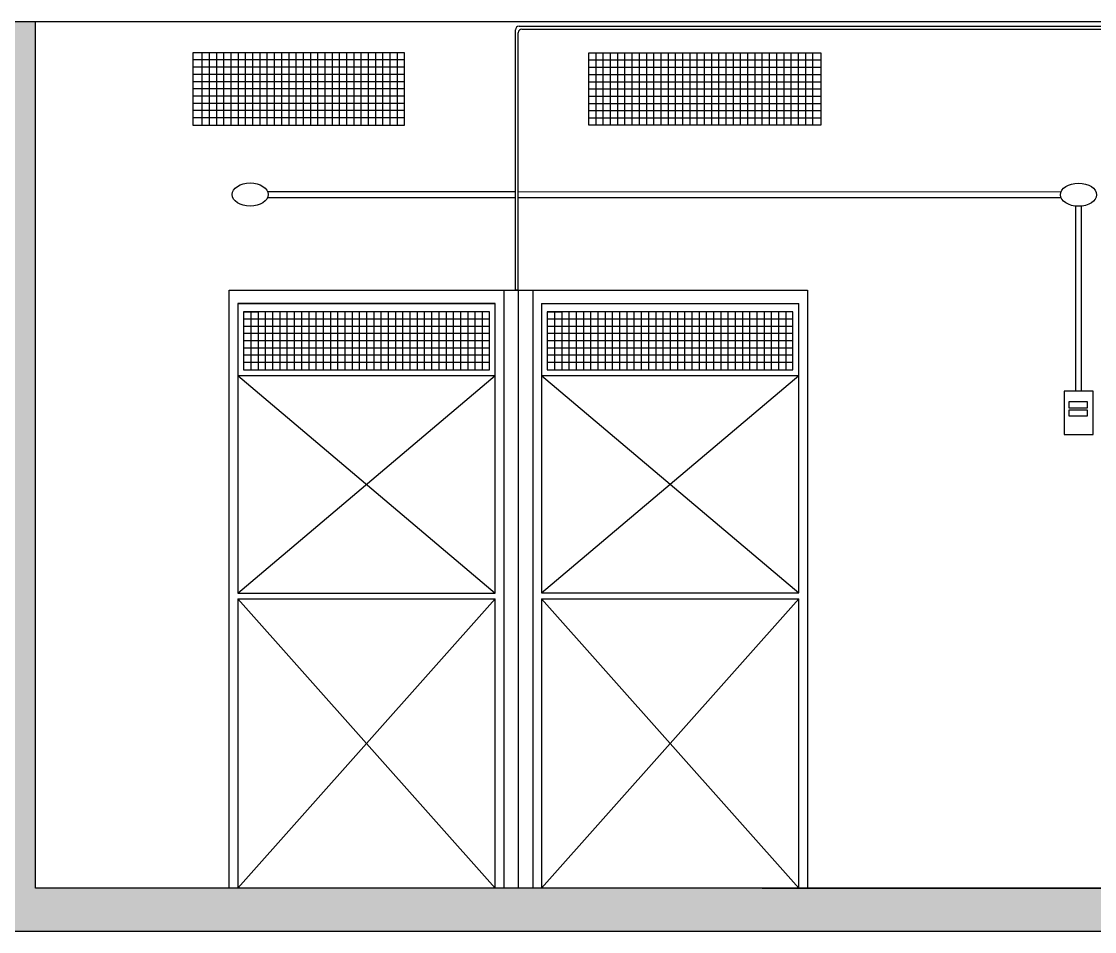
# Model space of a CAD drawing. Extents: x 2368 to 5238, y 905 to 1916.
# Drawn here: x 2549.314 to 2553.014, y 952.081 to 955.22 of the extents above; entities that cross this region are included whole.
import ezdxf

# ---------------------------------------------------------------- set-up
doc = ezdxf.new("R2010")
doc.units = 0
doc.header["$LTSCALE"] = 10
doc.layers.get('0').update_dxf_attribs({"linetype": 'CONTINUOUS'})

msp = doc.modelspace()

# ---------------------------------------------------------------- hatches: boundary and pattern name
h = msp.add_hatch()
h.set_pattern_fill('AR-CONC', color=256, scale=0.000996678)
h.set_pattern_definition([(50, (2539.41406, 952.42265), (0.1815794, -0.0158861), [0.0189867, -0.2088538]), (355, (2539.41406, 952.42265), (-0.0351263, 0.190422), [0.0151894, -0.1670836]), (100.4514, (2539.42919, 952.42133), (0.146453, 0.174536), [0.0161362, -0.1774986]), (46.1842, (2539.41406, 952.47329), (0.2701784, -0.0419027), [0.02848, -0.3132807]), (96.6356, (2539.43657, 952.4698), (0.2366154, 0.246604), [0.0242043, -0.266248]), (351.1842, (2539.41406, 952.47329), (0.2366154, 0.246604), [0.022784, -0.2506243]), (21, (2539.43937, 952.46063), (0.1511107, -0.1019254), [0.0189867, -0.2088538]), (326, (2539.43937, 952.46063), (0.0615967, 0.183576), [0.0151894, -0.167083]), (71.4514, (2539.45196, 952.45213), (0.2127074, 0.0816506), [0.0161362, -0.1774983]), (37.5, (2539.414055, 952.422654), (0.00307834, 0.08427413), [0, -0.1650578, 0, -0.1696146, 0, -0.16771595]), (7.5, (2539.414055, 952.42265), (0.06659767, 0.09984775), [0, -0.09670565, 0, -0.16126047, 0, -0.0639219]), (327.5, (2539.3576, 952.422654), (0.13514013, -0.0057097), [0, -0.063289, 0, -0.1974618, 0, -0.2620166]), (317.5, (2539.33229, 952.42265), (0.1476371, 0.025342), [0, -0.0822757, 0, -0.1311349, 0, -0.1860698])])
h.paths.add_polyline_path([(2553.114, 952.2301), (2550.9474, 952.2301), (2550.9474, 952.2299), (2550.9473, 952.2301), (2550.0605, 952.2301), (2550.0604, 952.2299), (2550.0604, 952.2301), (2549.3627, 952.2301), (2549.3627, 955.2201), (2549.2132, 955.2201), (2549.2113, 952.0805), (2553.114, 952.0805)])

# ---------------------------------------------------------------- linework, layer by layer
for p, q in [((2549.2132, 955.2201), (2556.6683, 955.2201)), ((2549.3627, 952.2301), (2549.3627, 955.2201)), ((2551.0172, 954.2932), (2551.0172, 955.1911)), ((2551.0272, 954.2932), (2551.0272, 955.1811)), ((2551.0298, 955.2037), (2556.5188, 955.2037)), ((2551.0398, 955.1937), (2556.5188, 955.1937)), ((2550.6355, 955.112), (2549.9053, 955.112)), ((2549.9053, 955.112), (2549.9053, 954.8628)), ((2549.9378, 954.8628), (2549.9378, 955.112)), ((2549.9627, 954.8628), (2549.9627, 955.112)), ((2549.9876, 954.8628), (2549.9876, 955.112)), ((2550.0125, 954.8628), (2550.0125, 955.112)), ((2550.0375, 954.8628), (2550.0375, 955.112)), ((2550.0624, 954.8628), (2550.0624, 955.112)), ((2550.0873, 954.8628), (2550.0873, 955.112)), ((2550.1122, 954.8628), (2550.1122, 955.112)), ((2550.1371, 954.8628), (2550.1371, 955.112)), ((2550.162, 954.8628), (2550.162, 955.112)), ((2550.187, 954.8628), (2550.187, 955.112)), ((2550.2119, 954.8628), (2550.2119, 955.112)), ((2550.2368, 954.8628), (2550.2368, 955.112)), ((2550.2617, 954.8628), (2550.2617, 955.112)), ((2550.2866, 954.8628), (2550.2866, 955.112)), ((2550.3115, 954.8628), (2550.3115, 955.112)), ((2550.3365, 954.8628), (2550.3365, 955.112)), ((2550.3614, 954.8628), (2550.3614, 955.112)), ((2550.3863, 954.8628), (2550.3863, 955.112)), ((2550.4112, 954.8628), (2550.4112, 955.112)), ((2550.4361, 954.8628), (2550.4361, 955.112)), ((2550.461, 954.8628), (2550.461, 955.112)), ((2550.486, 954.8628), (2550.486, 955.112)), ((2550.5109, 954.8628), (2550.5109, 955.112)), ((2550.5358, 954.8628), (2550.5358, 955.112)), ((2550.5607, 954.8628), (2550.5607, 955.112)), ((2550.5856, 954.8628), (2550.5856, 955.112)), ((2550.6105, 954.8628), (2550.6105, 955.112)), ((2550.6355, 954.8628), (2550.6355, 955.112)), ((2550.6355, 954.8628), (2550.6355, 955.112)), ((2550.6355, 954.8628), (2550.6355, 955.112)), ((2551.2705, 955.112), (2552.0707, 955.112)), ((2551.2705, 954.8628), (2551.2705, 955.112)), ((2551.2954, 954.8628), (2551.2954, 955.112)), ((2551.3204, 954.8628), (2551.3204, 955.112)), ((2551.3453, 954.8628), (2551.3453, 955.112)), ((2551.3702, 954.8628), (2551.3702, 955.112)), ((2551.3951, 954.8628), (2551.3951, 955.112)), ((2551.42, 954.8628), (2551.42, 955.112)), ((2551.4449, 954.8628), (2551.4449, 955.112)), ((2551.4699, 954.8628), (2551.4699, 955.112)), ((2551.4948, 954.8628), (2551.4948, 955.112)), ((2551.5197, 954.8628), (2551.5197, 955.112)), ((2551.5446, 954.8628), (2551.5446, 955.112)), ((2551.5695, 954.8628), (2551.5695, 955.112)), ((2551.5944, 954.8628), (2551.5944, 955.112)), ((2551.6194, 954.8628), (2551.6194, 955.112)), ((2551.6443, 954.8628), (2551.6443, 955.112)), ((2551.6692, 954.8628), (2551.6692, 955.112)), ((2551.6941, 954.8628), (2551.6941, 955.112)), ((2551.719, 954.8628), (2551.719, 955.112)), ((2551.744, 954.8628), (2551.744, 955.112)), ((2551.7689, 954.8628), (2551.7689, 955.112)), ((2551.7938, 954.8628), (2551.7938, 955.112)), ((2551.8187, 954.8628), (2551.8187, 955.112)), ((2551.8436, 954.8628), (2551.8436, 955.112)), ((2551.8685, 954.8628), (2551.8685, 955.112)), ((2551.8935, 954.8628), (2551.8935, 955.112)), ((2551.9184, 954.8628), (2551.9184, 955.112)), ((2551.9433, 954.8628), (2551.9433, 955.112)), ((2551.9682, 954.8628), (2551.9682, 955.112)), ((2551.9931, 954.8628), (2551.9931, 955.112)), ((2552.018, 954.8628), (2552.018, 955.112)), ((2552.043, 954.8628), (2552.043, 955.112)), ((2552.0707, 955.112), (2552.0707, 954.8628)), ((2550.6355, 955.0871), (2549.9053, 955.0871)), ((2550.6355, 955.0622), (2549.9053, 955.0622)), ((2551.2705, 955.0871), (2552.0707, 955.0871)), ((2551.2705, 955.0622), (2552.0707, 955.0622)), ((2550.6355, 955.0372), (2549.9053, 955.0372)), ((2551.2705, 955.0372), (2552.0707, 955.0372)), ((2550.6355, 955.0123), (2549.9053, 955.0123)), ((2550.6355, 954.9874), (2549.9053, 954.9874)), ((2551.2705, 955.0123), (2552.0707, 955.0123)), ((2551.2705, 954.9874), (2552.0707, 954.9874)), ((2550.6355, 954.9625), (2549.9053, 954.9625)), ((2551.2705, 954.9625), (2552.0707, 954.9625)), ((2550.6355, 954.9376), (2549.9053, 954.9376)), ((2550.6355, 954.9127), (2549.9053, 954.9127)), ((2551.2705, 954.9376), (2552.0707, 954.9376)), ((2551.2705, 954.9127), (2552.0707, 954.9127)), ((2550.6355, 954.8877), (2549.9053, 954.8877)), ((2551.2705, 954.8877), (2552.0707, 954.8877)), ((2549.9053, 954.8628), (2550.6355, 954.8628)), ((2552.0707, 954.8628), (2551.2705, 954.8628)), ((2550.1633, 954.6329), (2551.0172, 954.6329)), ((2551.0272, 954.6329), (2552.8986, 954.6328)), ((2550.1633, 954.613), (2551.0172, 954.613)), ((2551.0272, 954.613), (2552.8982, 954.6129)), ((2552.9489, 953.9443), (2552.9489, 954.583)), ((2552.9688, 953.9443), (2552.9688, 954.583)), ((2550.0305, 952.2301), (2550.0305, 954.2932)), ((2550.0305, 954.2932), (2550.9773, 954.2932)), ((2550.9773, 954.2932), (2552.0238, 954.2932)), ((2550.9773, 954.2932), (2550.9773, 952.2301)), ((2551.0272, 954.2932), (2551.0172, 954.2932)), ((2551.0272, 954.2932), (2551.0272, 952.2301)), ((2551.077, 954.2932), (2551.077, 952.2301)), ((2552.0238, 954.2932), (2552.0238, 952.2301)), ((2550.0604, 954.2469), (2550.9474, 954.2472)), ((2550.9474, 954.2471), (2550.0604, 954.2469)), ((2550.0604, 954.2469), (2550.0604, 953.2484)), ((2550.9474, 953.2484), (2550.9474, 954.2472)), ((2551.1072, 954.2471), (2551.9942, 954.2474)), ((2551.1072, 954.2471), (2551.1072, 953.2485)), ((2551.9942, 953.2485), (2551.9942, 954.2474)), ((2550.0803, 954.218), (2550.0803, 954.0186)), ((2550.9275, 954.218), (2550.0803, 954.218)), ((2550.0803, 954.218), (2550.1302, 954.218)), ((2550.1052, 954.218), (2550.1052, 954.0186)), ((2550.1302, 954.218), (2550.1302, 954.0186)), ((2550.1551, 954.218), (2550.1551, 954.0186)), ((2550.18, 954.218), (2550.18, 954.0186)), ((2550.2049, 954.218), (2550.2049, 954.0186)), ((2550.2298, 954.218), (2550.2298, 954.0186)), ((2550.2547, 954.218), (2550.2547, 954.0186)), ((2550.2797, 954.218), (2550.2797, 954.0186)), ((2550.3046, 954.218), (2550.3046, 954.0186)), ((2550.3295, 954.218), (2550.3295, 954.0186)), ((2550.3544, 954.218), (2550.3544, 954.0186)), ((2550.3793, 954.218), (2550.3793, 954.0186)), ((2550.4042, 954.218), (2550.4042, 954.0186)), ((2550.4292, 954.218), (2550.4292, 954.0186)), ((2550.4541, 954.218), (2550.4541, 954.0186)), ((2550.479, 954.218), (2550.479, 954.0186)), ((2550.5039, 954.218), (2550.5039, 954.0186)), ((2550.5288, 954.218), (2550.5288, 954.0186)), ((2550.5537, 954.218), (2550.5537, 954.0186)), ((2550.5787, 954.218), (2550.5787, 954.0186)), ((2550.6036, 954.218), (2550.6036, 954.0186)), ((2550.6285, 954.218), (2550.6285, 954.0186)), ((2550.6534, 954.218), (2550.6534, 954.0186)), ((2550.6783, 954.218), (2550.6783, 954.0186)), ((2550.7032, 954.218), (2550.7032, 954.0186)), ((2550.7282, 954.218), (2550.7282, 954.0186)), ((2550.7531, 954.218), (2550.7531, 954.0186)), ((2550.778, 954.218), (2550.778, 954.0186)), ((2550.8029, 954.218), (2550.8029, 954.0186)), ((2550.8278, 954.218), (2550.8278, 954.0186)), ((2550.8528, 954.218), (2550.8528, 954.0186)), ((2550.8777, 954.218), (2550.8777, 954.0186)), ((2550.9026, 954.218), (2550.9026, 954.0186)), ((2550.9275, 954.0186), (2550.9275, 954.218)), ((2550.9773, 954.2435), (2550.9773, 954.2433)), ((2551.1271, 954.2181), (2551.1271, 954.0188)), ((2551.9743, 954.2181), (2551.1271, 954.2181)), ((2551.1271, 954.2181), (2551.177, 954.2181)), ((2551.152, 954.2181), (2551.152, 954.0188)), ((2551.177, 954.2181), (2551.177, 954.0188)), ((2551.2019, 954.2181), (2551.2019, 954.0188)), ((2551.2268, 954.2181), (2551.2268, 954.0188)), ((2551.2517, 954.2181), (2551.2517, 954.0188)), ((2551.2766, 954.2181), (2551.2766, 954.0188)), ((2551.3015, 954.2181), (2551.3015, 954.0188)), ((2551.3265, 954.2181), (2551.3265, 954.0188)), ((2551.3514, 954.2181), (2551.3514, 954.0188)), ((2551.3763, 954.2181), (2551.3763, 954.0188)), ((2551.4012, 954.2181), (2551.4012, 954.0188)), ((2551.4261, 954.2181), (2551.4261, 954.0188)), ((2551.451, 954.2181), (2551.451, 954.0188)), ((2551.476, 954.2181), (2551.476, 954.0188)), ((2551.5009, 954.2181), (2551.5009, 954.0188)), ((2551.5258, 954.2181), (2551.5258, 954.0188)), ((2551.5507, 954.2181), (2551.5507, 954.0188)), ((2551.5756, 954.2181), (2551.5756, 954.0188)), ((2551.6005, 954.2181), (2551.6005, 954.0188)), ((2551.6255, 954.2181), (2551.6255, 954.0188)), ((2551.6504, 954.2181), (2551.6504, 954.0188)), ((2551.6753, 954.2181), (2551.6753, 954.0188)), ((2551.7002, 954.2181), (2551.7002, 954.0188)), ((2551.7251, 954.2181), (2551.7251, 954.0188)), ((2551.75, 954.2181), (2551.75, 954.0188)), ((2551.775, 954.2181), (2551.775, 954.0188)), ((2551.7999, 954.2181), (2551.7999, 954.0188)), ((2551.8248, 954.2181), (2551.8248, 954.0188)), ((2551.8497, 954.2181), (2551.8497, 954.0188)), ((2551.8746, 954.2181), (2551.8746, 954.0188)), ((2551.8995, 954.2181), (2551.8995, 954.0188)), ((2551.9245, 954.2181), (2551.9245, 954.0188)), ((2551.9494, 954.2181), (2551.9494, 954.0188)), ((2551.9743, 954.0188), (2551.9743, 954.2181)), ((2550.9275, 954.193), (2550.0803, 954.193)), ((2551.9743, 954.1932), (2551.1271, 954.1932)), ((2550.9275, 954.1681), (2550.0803, 954.1681)), ((2550.9275, 954.1432), (2550.0803, 954.1432)), ((2551.9743, 954.1683), (2551.1271, 954.1683)), ((2551.9743, 954.1434), (2551.1271, 954.1434)), ((2550.9275, 954.1183), (2550.0803, 954.1183)), ((2551.9743, 954.1184), (2551.1271, 954.1184)), ((2550.9275, 954.0934), (2550.0803, 954.0934)), ((2550.9275, 954.0685), (2550.0803, 954.0685)), ((2551.9743, 954.0935), (2551.1271, 954.0935)), ((2551.9743, 954.0686), (2551.1271, 954.0686)), ((2550.9275, 954.0435), (2550.0803, 954.0435)), ((2551.9743, 954.0437), (2551.1271, 954.0437)), ((2550.0604, 953.9987), (2550.9474, 953.9987)), ((2550.0604, 953.9987), (2550.0604, 953.2484)), ((2550.0604, 953.2484), (2550.9474, 953.9987)), ((2550.0604, 953.9987), (2550.9474, 953.2484)), ((2550.0803, 954.0186), (2550.9275, 954.0186)), ((2551.1072, 953.9988), (2551.9942, 953.9988)), ((2551.1072, 953.9988), (2551.1072, 953.2485)), ((2551.1072, 953.2485), (2551.9942, 953.9988)), ((2551.1072, 953.9988), (2551.9942, 953.2485)), ((2551.1271, 954.0188), (2551.9743, 954.0188)), ((2550.0604, 953.2484), (2550.9474, 953.2484)), ((2551.1072, 953.2485), (2551.9942, 953.2485)), ((2550.0604, 953.2284), (2550.0604, 952.2299)), ((2550.0604, 953.2284), (2550.0604, 952.2299)), ((2550.0604, 953.2284), (2550.9474, 953.2284)), ((2550.0604, 953.2284), (2550.9474, 952.2299)), ((2550.0604, 952.2299), (2550.9474, 953.2284)), ((2550.9474, 952.2299), (2550.9474, 953.2284)), ((2551.1072, 953.2286), (2551.1072, 952.2301)), ((2551.1072, 953.2286), (2551.1072, 952.2301)), ((2551.1072, 953.2286), (2551.9942, 953.2286)), ((2551.1072, 953.2286), (2551.9942, 952.2301)), ((2551.1072, 952.2301), (2551.9942, 953.2286)), ((2551.9942, 952.2301), (2551.9942, 953.2286)), ((2553.5774, 952.2301), (2549.3627, 952.2301)), ((2551.8681, 952.2301), (2553.5774, 952.2301)), ((2556.6683, 952.0805), (2549.2113, 952.0805))]:
    msp.add_line(p, q)
for points in [[(2552.909, 953.7948), (2553.0087, 953.7948), (2553.0087, 953.9443), (2552.909, 953.9443)], [(2552.9269, 953.9086), (2552.9885, 953.9086), (2552.9885, 953.8862), (2552.9269, 953.8862)], [(2552.9269, 953.8807), (2552.9885, 953.8807), (2552.9885, 953.8583), (2552.9269, 953.8583)]]:
    msp.add_lwpolyline(points, close=True)
for centre in [(2551.0298, 955.1911), (2551.0398, 955.1811)]:
    msp.add_arc(centre, 0.0126, 90, 180)
for centre in [(2550.1029, 954.623), (2552.9588, 954.6223)]:
    msp.add_ellipse(centre, major_axis=(-0.0624, 0), ratio=0.63866)

doc.saveas('drawing.dxf')
